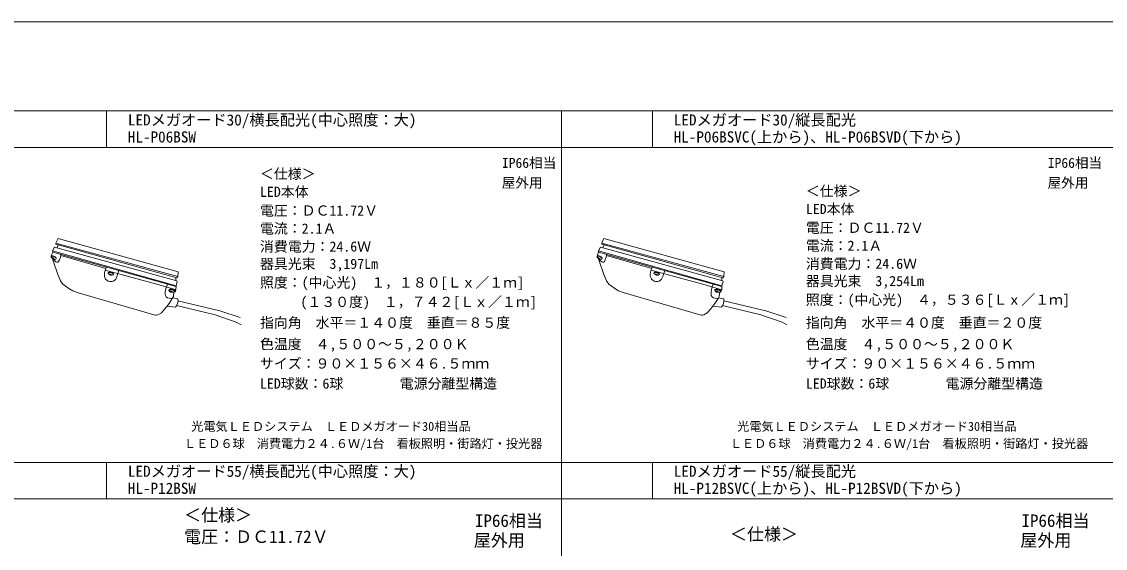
# Model space of a CAD drawing. Units: millimetres, scale not verified. Extents: x -357 to 206, y -169 to 227.
# Drawn here: x -251.1 to -72.8, y 140.3 to 226.9 of the extents above; entities that cross this region are included whole.
import ezdxf
from ezdxf.enums import TextEntityAlignment as Align

# ---------------------------------------------------------------- set-up
doc = ezdxf.new("R2010")
doc.units = ezdxf.units.MM
doc.header["$LTSCALE"] = 3
doc.layers.add('0-0_建築図', color=7, linetype='Continuous', lineweight=9)
doc.layers.add('0-1', color=7, linetype='Continuous', lineweight=18)
doc.styles.add('ＭＳ ゴシック', font='')
doc.styles.get('ＭＳ ゴシック').set_extended_font_data('MS Gothic')

msp = doc.modelspace()

# ---------------------------------------------------------------- linework, layer by layer
at = {"layer": '0-0_建築図', "lineweight": 18}
for p, q in [((197.535, 212.221), (-341.965, 212.221)), ((-237.131, 206.221), (-237.131, 212.221)), ((-162.298, 212.221), (-162.298, -134.504)), ((-147.298, 212.221), (-147.298, 206.221)), ((-147.298, 212.221), (-147.298, 206.221)), ((197.535, 206.221), (-341.965, 206.221)), ((-341.965, 154.433), (197.535, 154.433)), ((-237.132, 154.433), (-237.132, 148.433)), ((-147.298, 154.433), (-147.298, 148.433)), ((-147.298, 154.433), (-147.298, 148.433)), ((197.535, 148.433), (-341.965, 148.433))]:
    msp.add_line(p, q, dxfattribs=at)
at = {"layer": '0-0_建築図'}
for p, q in [((-225.58, 184.26), (-245.713, 189.814)), ((-245.486, 190.504), (-225.402, 185.001)), ((-245.287, 189.703), (-245.082, 190.193)), ((-135.746, 184.26), (-155.88, 189.814)), ((-155.653, 190.504), (-135.568, 185.001)), ((-155.454, 189.703), (-155.249, 190.193)), ((-246.149, 188.388), (-246.16, 188.311)), ((-246.01, 189.006), (-225.713, 183.375)), ((-244.695, 188.438), (-237.26, 186.339)), ((-156.315, 188.388), (-156.326, 188.311)), ((-156.176, 189.006), (-135.88, 183.375)), ((-154.862, 188.438), (-147.427, 186.339)), ((-225.725, 184.855), (-225.725, 184.332)), ((-135.892, 184.855), (-135.892, 184.332)), ((-226.849, 182.845), (-226.893, 182.704)), ((-137.016, 182.845), (-137.059, 182.704)), ((-215.817, 177.487), (-215.014, 177.058)), ((-125.983, 177.487), (-125.181, 177.058))]:
    msp.add_line(p, q, dxfattribs=at)
at = {"layer": '0-0_建築図', "lineweight": 18}
msp.add_lwpolyline([(178.999, -169.271), (206.125, -169.271), (206.125, 226.91), (-356.582, 226.91), (-356.582, -169.305)], dxfattribs=at)
at = {"layer": '0-0_建築図'}
for points in [[(-245.123, 191.26), (-225.334, 185.792), (-225.402, 185.001), (-225.565, 184.801), (-245.471, 190.301), (-245.486, 190.504)], [(-155.29, 191.26), (-135.501, 185.792), (-135.568, 185.001), (-135.732, 184.801), (-155.637, 190.301), (-155.653, 190.504)], [(-245.98, 188.082), (-245.958, 188.082), (-245.884, 187.986), (-245.757, 187.986), (-245.747, 187.947), (-245.851, 187.945), (-245.813, 187.89), (-245.862, 187.892), (-245.899, 187.943), (-245.944, 187.943), (-245.962, 187.974), (-245.925, 187.978), (-245.999, 188.08)], [(-156.147, 188.082), (-156.125, 188.082), (-156.051, 187.986), (-155.924, 187.986), (-155.914, 187.947), (-156.018, 187.945), (-155.979, 187.89), (-156.028, 187.892), (-156.065, 187.943), (-156.11, 187.943), (-156.129, 187.974), (-156.092, 187.978), (-156.165, 188.08)], [(-236.898, 185.547), (-236.862, 185.63), (-236.738, 185.706), (-236.538, 185.709), (-236.358, 185.684), (-236.164, 185.601), (-236.055, 185.51), (-235.976, 185.384), (-235.993, 185.302), (-236.139, 185.477), (-236.302, 185.609), (-236.435, 185.638), (-236.629, 185.653), (-236.765, 185.632)], [(-147.064, 185.547), (-147.029, 185.63), (-146.905, 185.706), (-146.705, 185.709), (-146.525, 185.684), (-146.331, 185.601), (-146.221, 185.51), (-146.143, 185.384), (-146.159, 185.302), (-146.306, 185.477), (-146.469, 185.609), (-146.601, 185.638), (-146.796, 185.653), (-146.932, 185.632)], [(-236.433, 185.382), (-236.487, 185.339), (-236.602, 185.396), (-236.634, 185.362), (-236.516, 185.302), (-236.548, 185.256), (-236.487, 185.239), (-236.453, 185.273), (-236.344, 185.216), (-236.318, 185.247), (-236.416, 185.313), (-236.378, 185.356)], [(-146.599, 185.382), (-146.654, 185.339), (-146.769, 185.396), (-146.8, 185.362), (-146.683, 185.302), (-146.714, 185.256), (-146.654, 185.239), (-146.62, 185.273), (-146.511, 185.216), (-146.485, 185.247), (-146.582, 185.313), (-146.545, 185.356)], [(-226.474, 182.528), (-226.591, 182.59), (-226.626, 182.565), (-226.505, 182.497), (-226.539, 182.469), (-226.492, 182.448), (-226.455, 182.482), (-226.34, 182.435), (-226.322, 182.469), (-226.427, 182.519), (-226.378, 182.568), (-226.421, 182.593)], [(-136.64, 182.528), (-136.758, 182.59), (-136.792, 182.565), (-136.671, 182.497), (-136.705, 182.469), (-136.659, 182.448), (-136.622, 182.482), (-136.507, 182.435), (-136.488, 182.469), (-136.594, 182.519), (-136.544, 182.568), (-136.588, 182.593)]]:
    msp.add_lwpolyline(points, close=True, dxfattribs=at)
for points in [[(-225.698, 183.487), (-225.746, 182.868), (-225.822, 182.611), (-225.917, 182.497), (-226.05, 182.412), (-226.145, 181.736), (-226.336, 181.393), (-226.869, 180.565), (-227.535, 179.69), (-228.125, 179.042), (-228.696, 178.7), (-228.982, 178.643), (-229.134, 178.643), (-241.958, 182.348), (-242.721, 182.63), (-243.335, 183.045), (-243.932, 183.443), (-244.314, 183.758), (-244.712, 184.289), (-245.16, 185.318), (-245.991, 187.723), (-246.066, 187.957), (-246.15, 188.088), (-246.244, 188.201), (-246.244, 188.341), (-246.197, 188.538), (-246.01, 189.006), (-246.029, 189.214)], [(-245.713, 189.814), (-246.029, 189.214), (-225.698, 183.487), (-225.527, 184.248)], [(-135.865, 183.487), (-135.912, 182.868), (-135.989, 182.611), (-136.084, 182.497), (-136.217, 182.412), (-136.312, 181.736), (-136.502, 181.393), (-137.035, 180.565), (-137.702, 179.69), (-138.292, 179.042), (-138.863, 178.7), (-139.148, 178.643), (-139.301, 178.643), (-152.124, 182.348), (-152.887, 182.63), (-153.501, 183.045), (-154.099, 183.443), (-154.48, 183.758), (-154.878, 184.289), (-155.326, 185.318), (-156.158, 187.723), (-156.233, 187.957), (-156.317, 188.088), (-156.41, 188.201), (-156.41, 188.341), (-156.364, 188.538), (-156.176, 189.006), (-156.196, 189.214)], [(-155.88, 189.814), (-156.196, 189.214), (-135.865, 183.487), (-135.693, 184.248)], [(-246.149, 188.388), (-245.968, 188.377), (-245.806, 188.347), (-245.618, 188.255), (-245.493, 188.152), (-245.412, 188.045), (-245.416, 187.95), (-245.515, 188.064), (-245.692, 188.233), (-245.876, 188.303), (-246.049, 188.318), (-246.16, 188.311), (-246.16, 188.196), (-246.079, 188.071), (-245.99, 187.968), (-245.836, 187.85), (-245.681, 187.821), (-245.475, 187.858), (-245.416, 187.95)], [(-246.066, 187.957), (-245.738, 187.643), (-245.477, 187.418), (-245.347, 187.37), (-245.181, 187.37), (-245.051, 187.477), (-244.896, 187.75), (-244.742, 188.189), (-244.695, 188.438), (-244.766, 188.698)], [(-156.315, 188.388), (-156.135, 188.377), (-155.973, 188.347), (-155.785, 188.255), (-155.66, 188.152), (-155.579, 188.045), (-155.582, 187.95), (-155.682, 188.064), (-155.859, 188.233), (-156.043, 188.303), (-156.216, 188.318), (-156.326, 188.311), (-156.326, 188.196), (-156.245, 188.071), (-156.157, 187.968), (-156.002, 187.85), (-155.848, 187.821), (-155.641, 187.858), (-155.582, 187.95)], [(-156.233, 187.957), (-155.905, 187.643), (-155.644, 187.418), (-155.514, 187.37), (-155.348, 187.37), (-155.217, 187.477), (-155.063, 187.75), (-154.909, 188.189), (-154.862, 188.438), (-154.933, 188.698)], [(-237.176, 186.564), (-237.26, 186.339), (-237.4, 185.959), (-237.478, 185.648), (-237.504, 185.346), (-237.495, 185.044), (-237.409, 184.828), (-237.297, 184.577), (-237.081, 184.37), (-236.865, 184.24), (-236.623, 184.189), (-236.295, 184.18), (-236.036, 184.258), (-235.803, 184.413), (-235.639, 184.577), (-235.535, 184.785), (-235.397, 185.087), (-235.328, 185.329), (-235.103, 185.968)], [(-237.366, 186.037), (-228.479, 183.627), (-226.095, 182.921), (-225.867, 182.862), (-225.837, 182.753), (-225.822, 182.611)], [(-236.898, 185.547), (-236.889, 185.5), (-236.765, 185.382), (-236.602, 185.264), (-236.429, 185.207), (-236.201, 185.204), (-236.069, 185.246), (-235.993, 185.302)], [(-147.343, 186.564), (-147.427, 186.339), (-147.567, 185.959), (-147.645, 185.648), (-147.671, 185.346), (-147.662, 185.044), (-147.576, 184.828), (-147.463, 184.577), (-147.248, 184.37), (-147.032, 184.24), (-146.79, 184.189), (-146.462, 184.18), (-146.203, 184.258), (-145.969, 184.413), (-145.805, 184.577), (-145.702, 184.785), (-145.563, 185.087), (-145.494, 185.329), (-145.27, 185.968)], [(-147.533, 186.037), (-138.646, 183.627), (-136.261, 182.921), (-136.034, 182.862), (-136.004, 182.753), (-135.989, 182.611)], [(-147.064, 185.547), (-147.056, 185.5), (-146.932, 185.382), (-146.769, 185.264), (-146.595, 185.207), (-146.368, 185.204), (-146.236, 185.246), (-146.159, 185.302)], [(-227.134, 183.753), (-227.362, 183.129), (-227.441, 182.782), (-227.481, 182.406), (-227.5, 182.099), (-227.461, 181.882), (-227.312, 181.664), (-227.104, 181.505), (-226.837, 181.426), (-226.54, 181.406), (-226.293, 181.486)], [(-137.301, 183.753), (-137.528, 183.129), (-137.608, 182.782), (-137.647, 182.406), (-137.667, 182.099), (-137.627, 181.882), (-137.479, 181.664), (-137.271, 181.505), (-137.004, 181.426), (-136.707, 181.406), (-136.459, 181.486)], [(-226.849, 182.845), (-226.677, 182.909), (-226.451, 182.899), (-226.239, 182.859), (-226.044, 182.775), (-225.97, 182.694), (-225.929, 182.596), (-225.936, 182.539), (-226.118, 182.441), (-226.283, 182.414), (-226.431, 182.414), (-226.606, 182.444), (-226.724, 182.519), (-226.832, 182.626), (-226.893, 182.704), (-226.714, 182.808), (-226.418, 182.808), (-226.148, 182.748), (-226.02, 182.633), (-225.936, 182.539)], [(-137.016, 182.845), (-136.844, 182.909), (-136.618, 182.899), (-136.406, 182.859), (-136.211, 182.775), (-136.136, 182.694), (-136.096, 182.596), (-136.103, 182.539), (-136.285, 182.441), (-136.45, 182.414), (-136.598, 182.414), (-136.773, 182.444), (-136.891, 182.519), (-136.999, 182.626), (-137.059, 182.704), (-136.881, 182.808), (-136.584, 182.808), (-136.315, 182.748), (-136.187, 182.633), (-136.103, 182.539)], [(-227.213, 180.094), (-225.816, 179.954), (-225.63, 180.187), (-225.453, 180.578), (-225.388, 180.951), (-225.416, 181.305), (-226.263, 181.5)], [(-225.612, 180.206), (-219.28, 178.716), (-215.817, 177.487)], [(-225.397, 181.016), (-218.498, 179.349), (-215.146, 178.232)], [(-137.38, 180.094), (-135.983, 179.954), (-135.797, 180.187), (-135.62, 180.578), (-135.555, 180.951), (-135.583, 181.305), (-136.43, 181.5)], [(-135.778, 180.206), (-129.447, 178.716), (-125.983, 177.487)], [(-135.564, 181.016), (-128.665, 179.349), (-125.313, 178.232)]]:
    msp.add_lwpolyline(points, dxfattribs=at)

# ---------------------------------------------------------------- texts
at = {"layer": '0-0_建築図', "style": 'ＭＳ ゴシック'}
for s, height, p in [('LEDメガオード30/横長配光(中心照度：大)', 1.833, (-233.626, 209.287)), ('LEDメガオード30/縦長配光', 1.833, (-143.792, 209.287)), ('HL-P06BSW', 1.833, (-233.653, 206.488)), ('HL-P06BSVC(上から)、HL-P06BSVD(下から)', 1.833, (-143.82, 206.488)), ('IP66相当', 1.642, (-172.081, 202.376)), ('IP66相当', 1.642, (-82.248, 202.376)), ('＜仕様＞', 1.677, (-211.896, 200.543)), ('LED本体', 1.677, (-211.896, 197.584)), ('屋外用', 1.642, (-172.113, 199.105)), ('＜仕様＞', 1.677, (-122.062, 197.711)), ('屋外用', 1.642, (-82.28, 199.105)), ('電圧：ＤＣ11.72Ｖ', 1.677, (-211.896, 194.51)), ('LED本体', 1.677, (-122.062, 194.751)), ('電流：2.1Ａ', 1.677, (-211.896, 191.55)), ('電圧：ＤＣ11.72Ｖ', 1.677, (-122.062, 191.677)), ('消費電力：24.6Ｗ', 1.677, (-211.896, 188.591)), ('電流：2.1Ａ', 1.677, (-122.062, 188.718)), ('器具光束\u30003,197Lm', 1.677, (-211.896, 185.745)), ('消費電力：24.6Ｗ', 1.677, (-122.062, 185.758)), ('照度：(中心光)\u3000１，１８０[Ｌｘ／１ｍ]\u3000', 1.677, (-211.896, 182.671)), ('器具光束\u30003,254Lm', 1.677, (-122.062, 182.912)), ('(１３０度)\u3000１，７４２[Ｌｘ／１ｍ]', 1.677, (-205.235, 179.484)), ('照度：(中心光)\u3000４，５３６[Ｌｘ／１ｍ]\u3000', 1.677, (-122.062, 179.839)), ('指向角\u3000水平＝１４０度\u3000垂直＝８５度', 1.677, (-211.896, 176.069)), ('指向角\u3000水平＝４０度\u3000垂直＝２０度', 1.677, (-122.062, 176.069)), ('色温度\u3000４,５００～５,２００Ｋ', 1.677, (-211.896, 172.54)), ('色温度\u3000４,５００～５,２００Ｋ', 1.677, (-122.062, 172.54)), ('サイズ：９０×１５６×４６.５ｍｍ', 1.677, (-211.896, 169.353)), ('サイズ：９０×１５６×４６.５ｍｍ', 1.677, (-122.062, 169.353)), ('LED球数：6球', 1.677, (-211.896, 166.052)), ('電源分離型構造', 1.677, (-188.894, 166.052)), ('LED球数：6球', 1.677, (-122.062, 166.052)), ('電源分離型構造', 1.677, (-99.061, 166.052)), ('光電気ＬＥＤシステム\u3000ＬＥＤメガオード30相当品', 1.466, (-223.207, 159.172)), ('光電気ＬＥＤシステム\u3000ＬＥＤメガオード30相当品', 1.466, (-133.374, 159.172)), ('ＬＥＤ６球\u3000消費電力２４.６Ｗ/1台\u3000看板照明・街路灯・投光器', 1.466, (-224.406, 156.353)), ('ＬＥＤ６球\u3000消費電力２４.６Ｗ/1台\u3000看板照明・街路灯・投光器', 1.466, (-134.573, 156.353)), ('LEDメガオード55/横長配光(中心照度：大)', 1.833, (-233.626, 151.499)), ('LEDメガオード55/縦長配光', 1.833, (-143.792, 151.499)), ('HL-P12BSW', 1.833, (-233.653, 148.701)), ('HL-P12BSVC(上から)、HL-P12BSVD(下から)', 1.833, (-143.82, 148.701))]:
    msp.add_text(s, height=height, dxfattribs=at).set_placement(p, align=Align.BOTTOM_LEFT)
at = {"layer": '0-1', "style": 'ＭＳ ゴシック'}
for s, p in [('＜仕様＞', (-224.389, 144.134)), ('IP66相当', (-176.52, 143.194)), ('IP66相当', (-86.576, 143.194)), ('電圧：ＤＣ11.72Ｖ', (-224.389, 140.555)), ('屋外用', (-176.712, 139.959)), ('＜仕様＞', (-134.556, 140.977)), ('屋外用', (-86.767, 139.959))]:
    msp.add_text(s, height=2.053, dxfattribs=at).set_placement(p, align=Align.BOTTOM_LEFT)

doc.saveas('drawing.dxf')
